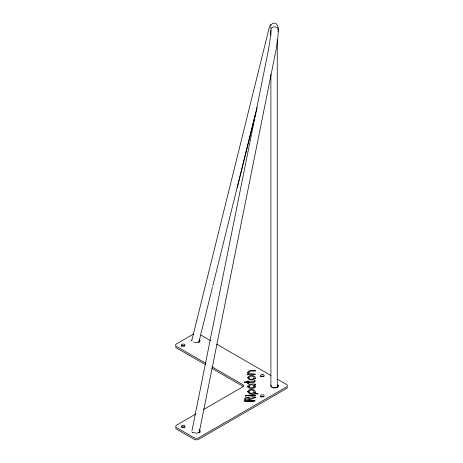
<?xml version="1.0" encoding="UTF-8"?>
<svg xmlns="http://www.w3.org/2000/svg" width="463" height="463" viewBox="0 0 463 463"><rect width="100%" height="100%" fill="white"/><g stroke="black" fill="none" stroke-linecap="round" stroke-linejoin="round"><path stroke-width="0.69" d="M270.89 74.323L270.89 385.72L271.196 386.576C272.979 388.312 276.272 388.312 278.049 386.576L278.356 385.72L278.049 384.863A3.733 2.153 0 0 1 274.814 387.872A3.733 2.153 0 0 1 271.063 385.066M277.262 387.242L277.262 39.72M255.316 378.555L255.327 377.125C253.788 374.746 248.151 374.636 247.705 377.906M247.601 400.732L247.601 400.478C250.448 399.638 261.734 395.061 250.819 398.377C248.585 396.357 243.046 397.104 244.337 401.08M270.82 31.658L269.993 40.478L268.552 49.391L192.006 430.509M247.699 372.86C247.936 369.41 253.087 370.469 255.292 370.481L255.339 371.199M254.118 378.335L253.822 376.911C252.468 375.829 249.997 375.834 248.967 377.357L248.909 378.034M248.903 386.68L249.36 385.436L251.438 384.759L253.44 385.222L254.141 386.287M255.362 387.004C255.148 385.366 254.615 384.979 255.246 384.128C252.781 384.018 248.214 383.283 247.636 386.536M253.956 381.732L253.956 381.477C253.944 380.655 255.321 380.175 255.443 381.159L254.216 382.357L248.903 382.565L248.735 383.341M255.333 392.398C255.773 388.561 248.29 388.347 247.67 391.773M249.65 399.089L249.65 398.834C248.284 397.08 244.614 398.226 245.593 400.686M253.979 387.19L254.141 386.032M248.92 381.772C249.065 380.436 247.277 380.881 247.578 382.079M247.647 381.755L244.597 381.906L244.395 382.577M254.065 392.358C254.667 389.713 250.124 389.493 248.996 391.189L248.92 392.068M191.804 340.427L268.482 30.708C268.8 25.87 274.304 19.087 277.858 26.015M199.021 341.532L212.482 287.141M212.83 285.746L218.183 264.13M218.357 263.43L237.172 187.422M237.345 186.722L255.125 114.893M237.299 187.683L257.144 107.509M248.388 373.867L247.734 374.081L247.844 374.839M246.414 382.068L246.773 381.674L246.738 382.235M247.63 395.419C248.174 395.182 256.288 394.071 255.159 395.715C253.186 396.218 248.544 395.367 247.67 395.819M245.888 396.143L245.888 395.888C248.087 395.159 244.076 394.748 245.818 396.125M254.598 393.452L255.333 392.144M247.636 386.281C248.498 389.389 253.903 389.244 255.362 386.75M269.946 26.188L270.161 25.83M270.681 24.944L270.913 24.556M248.955 372.512L249.244 371.777L250.524 371.158L255.339 370.944M247.705 377.658C248.405 380.76 253.747 380.598 255.316 378.3M248.92 391.484C249.21 393.7 253.018 393.724 254.065 392.103M248.909 377.779L249.071 378.213C250.304 379.596 253.035 379.648 254.118 378.08M244.337 400.825L245.066 401.247L255.246 401.045C254.407 399.494 249.389 401.218 247.757 400.478M248.822 382.988C248.295 383.862 247.41 382.322 247.647 382.942M248.903 386.426C249.69 388.318 252.665 388.197 253.979 386.935M193.476 334.049L176.501 343.864A3.108 1.794 0 0 0 176.507 346.405L205.775 363.276M195.878 413.968L176.6 425.115A3.108 1.794 0 0 0 176.6 427.65L194.205 437.801A3.108 1.794 0 0 0 198.604 437.801L286.499 386.981A3.108 1.794 0 0 0 286.493 384.446L277.754 379.405M203.338 409.651L242.519 386.999A3.108 1.794 0 0 0 242.519 384.464L212.002 366.87M248.857 381.182L248.92 382.027L253.956 381.477M247.844 374.584L255.344 374.428L255.061 373.942L250.39 373.774L249.158 373.103L248.955 372.258M245.593 400.431L249.65 398.834M248.018 395.743L253.99 396.05L255.159 395.715M247.67 391.519C248.909 395.547 254.691 393.446 257.92 393.92L257.92 394.175M254.54 393.168L257.989 393.515M244.395 382.322L247.566 382.872M246.738 381.981L246.414 381.813M200.977 335.137L210.341 340.536M216.58 344.136L270.89 375.447M205.15 364.445L176.507 347.927A3.108 1.794 0 0 1 175.593 346.66M212.002 368.392L242.519 385.986A3.108 1.794 0 0 1 243.173 386.541M247.699 372.605L248.388 374.121M270.687 27.525L270.814 28.498M199.078 432.251L199.125 432.893L275.821 51.023A17.293 1.788 -81.6 0 0 278.153 33.949A17.293 1.788 -81.6 0 0 277.563 26.744M270.89 30.245L270.89 35.304M255.397 395.338L255.402 395.709M255.397 397.271L255.402 397.601M255.373 384.238L255.316 384.857M255.333 395.24L255.356 395.836M255.368 397.202L255.339 397.729M254.76 385.274L254.691 384.759M254.598 384.811L254.604 385.135M254.303 380.76L254.251 381.107M254.204 380.956L254.175 381.327M253.55 401.201L245.066 401.247M248.926 386.53L248.978 386.918M248.903 382.565L248.868 383.057M247.734 374.081L247.757 374.66M247.728 381.188L247.688 381.853M247.682 382.762L247.751 383.295M247.67 386.524L247.757 387.051M246.634 395.304L246.623 395.853M246.536 381.686L246.582 382.218M246.49 381.697L246.49 382.189M245.61 398.979L245.54 400.46M245.332 395.304L245.286 395.796M244.371 382.044L244.342 382.438M192.776 432.749A3.733 1.661 11.4 0 1 192.324 432.396M192.151 432.216A3.733 1.661 11.4 0 1 191.913 431.852M198.841 431.892A3.733 1.661 11.4 0 1 199.159 432.749M191.717 340.913A3.733 2.535 13.8 0 1 191.908 340.189M198.859 341.057A3.733 2.535 13.8 0 1 199.061 342.007M199.032 342.25A3.733 2.535 13.8 0 1 198.974 342.493M271.121 31.009A3.733 3.044 0 0 1 274.588 26.842A3.733 3.044 0 0 1 278.06 31.009M278.049 29.389A3.733 2.153 0 0 1 278.049 31.102M175.691 427.905A3.108 1.794 0 0 0 176.6 429.178L194.205 439.323A3.108 1.794 0 0 0 198.604 439.323L286.499 388.509A3.108 1.794 0 0 0 287.407 387.236M260.582 376.662A1.864 1.076 0 0 1 262.295 376.014A1.864 1.076 0 0 1 264.008 376.662M260.605 396.976A1.864 1.076 0 0 1 262.318 396.328A1.864 1.076 0 0 1 264.032 396.976M181.467 346.133A1.864 1.076 0 0 1 183.099 345.577A1.864 1.076 0 0 1 184.731 346.133M181.762 427.216A1.864 1.076 0 0 1 183.556 426.845A1.864 1.076 0 0 1 184.974 427.575M199.258 429.566A3.733 2.153 0 0 1 199.154 432.396A3.733 2.153 0 0 1 194.281 432.72M193.76 432.471A3.733 2.153 0 0 1 193.32 432.17M199.466 431.244A3.733 2.153 0 0 1 200.109 432.245M199.362 339.333A3.733 2.153 0 0 1 199.049 342.001A3.733 2.153 0 0 1 194.477 342.441M193.65 342.082A3.733 2.153 0 0 1 193.424 341.937M199.547 341.034A3.733 2.153 0 0 1 199.842 341.422M261.201 376.442A1.864 1.076 0 0 0 264.153 375.678A1.864 1.076 0 0 0 261.537 374.584A1.864 1.076 0 0 0 261.201 376.442M261.225 396.75A1.864 1.076 0 0 0 264.176 395.992A1.864 1.076 0 0 0 261.56 394.898A1.864 1.076 0 0 0 261.225 396.75M182.005 346.006A1.864 1.076 0 0 0 184.957 345.242A1.864 1.076 0 0 0 182.335 344.148A1.864 1.076 0 0 0 182.005 346.006M182.104 427.251A1.864 1.076 0 0 0 185.05 426.492A1.864 1.076 0 0 0 182.434 425.399A1.864 1.076 0 0 0 182.104 427.251"/></g></svg>
